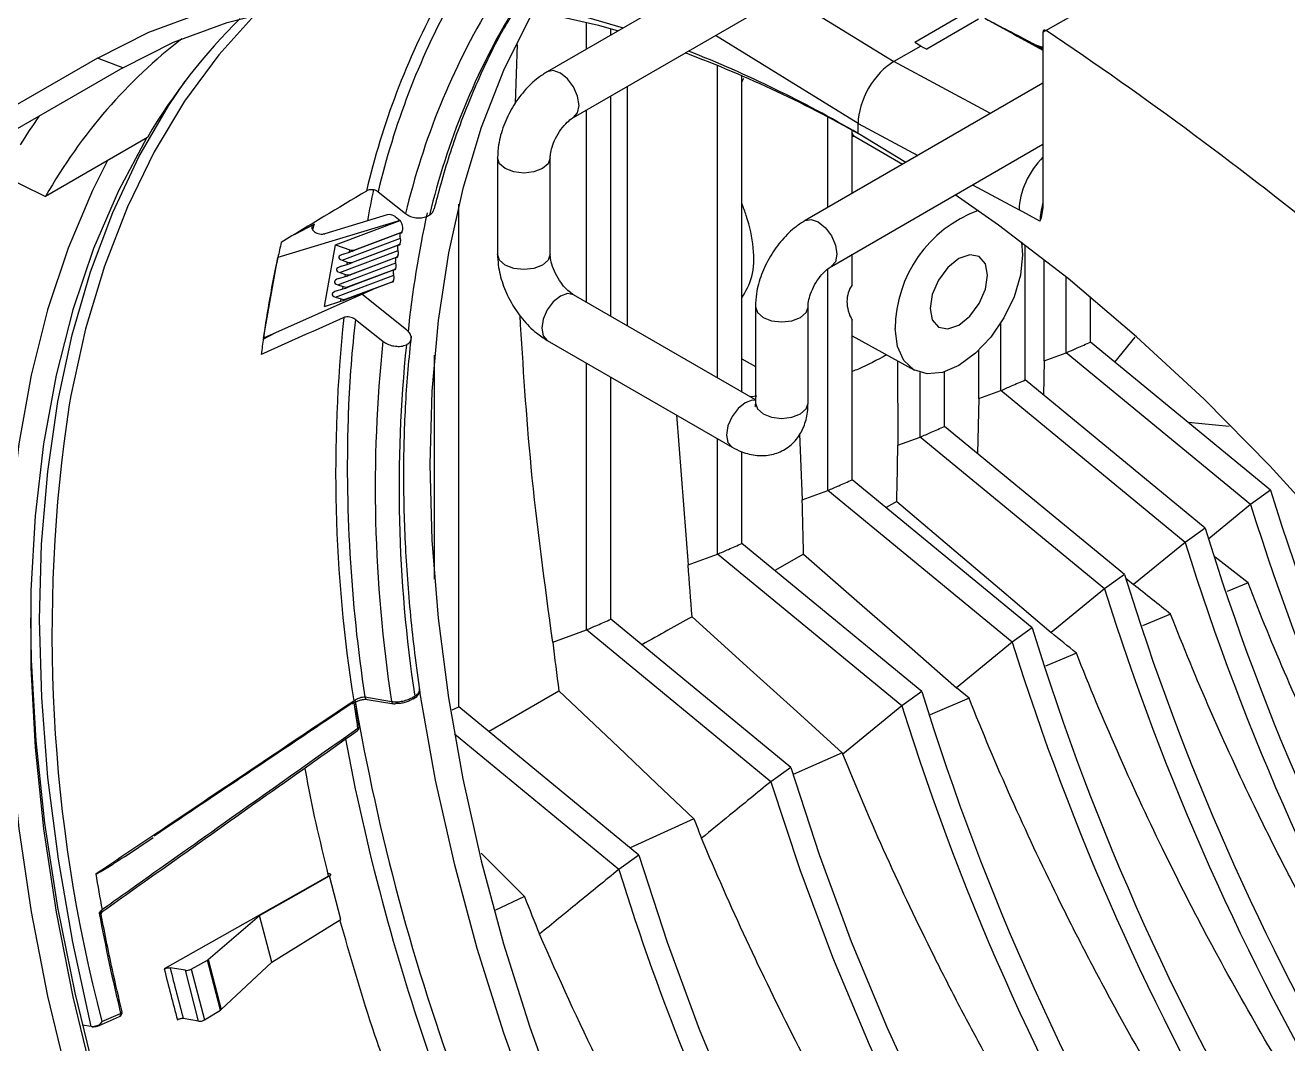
# Model space of a CAD drawing. Extents: x 9.3 to 87.2, y 1.1 to 68.8.
# Drawn here: x 56.209 to 59.204, y 52.389 to 54.804 of the extents above; entities that cross this region are included whole.
import ezdxf

# ---------------------------------------------------------------- set-up
doc = ezdxf.new("R2010")
doc.units = 0
doc.header["$MEASUREMENT"] = 0
doc.layers.add('OBJECT', color=7, linetype='CONTINUOUS')

msp = doc.modelspace()

# ---------------------------------------------------------------- linework, layer by layer
at = {"layer": 'OBJECT'}
for p, q in [((58.1612, 55.1057), (57.447, 54.6935)), ((57.5095, 54.5852), (58.2237, 54.9975)), ((58.0133, 54.876), (58.2695, 54.7178)), ((58.4512, 54.8396), (58.319, 54.7633)), ((58.4704, 54.818), (58.3473, 54.747)), ((58.6231, 54.7875), (58.7206, 54.8428)), ((57.5399, 54.7471), (57.5399, 54.8111)), ((57.5978, 54.7805), (57.5978, 54.7956)), ((58.6231, 54.7875), (58.6231, 54.3759)), ((57.3717, 54.6188), (57.3764, 54.7578)), ((58.1847, 54.5708), (57.8464, 54.7797)), ((58.3332, 54.7545), (58.2695, 54.7178)), ((58.3332, 54.7545), (58.319, 54.7633)), ((58.3332, 54.7545), (58.3473, 54.747)), ((56.3797, 54.7257), (55.6462, 54.3021)), ((56.44, 54.7028), (56.3797, 54.7257)), ((56.44, 54.7028), (55.7169, 54.2852)), ((57.851, 53.9676), (57.851, 54.7082)), ((58.499, 54.5946), (58.2695, 54.7178)), ((57.9089, 53.9342), (57.9089, 54.6839)), ((57.9127, 54.6773), (57.9089, 54.6694)), ((58.6231, 54.6662), (58.0587, 54.3404)), ((57.5978, 54.1138), (57.5978, 54.6362)), ((57.6368, 54.6587), (57.6368, 54.0913)), ((57.5399, 54.1472), (57.5399, 54.6028)), ((58.1127, 54.3715), (58.1127, 54.586)), ((58.1705, 54.4049), (58.1705, 54.5546)), ((58.1748, 54.5405), (58.1705, 54.5478)), ((58.1847, 54.547), (58.1847, 54.5708)), ((58.1847, 54.5708), (58.3262, 54.4948)), ((58.1851, 54.5468), (58.1847, 54.547)), ((58.2981, 54.4786), (58.1847, 54.547)), ((56.4984, 54.5378), (56.2564, 54.3981)), ((58.1212, 54.2321), (58.6231, 54.5219)), ((58.1705, 54.5394), (58.1748, 54.5405)), ((58.29, 54.4739), (58.1748, 54.5405)), ((56.0701, 54.4892), (56.2564, 54.3981)), ((57.3291, 54.4893), (57.3291, 54.2607)), ((57.4541, 54.2607), (57.4541, 54.4893)), ((58.4557, 54.4252), (58.5665, 54.3657)), ((57.0458, 54.4087), (57.111, 54.3571)), ((57.2371, 53.1871), (57.2371, 54.3795)), ((58.616, 54.3392), (58.5665, 54.3657)), ((57.0983, 54.3407), (56.8078, 54.2529)), ((57.0673, 54.3542), (56.9195, 54.3095)), ((56.9445, 54.2831), (57.0983, 54.3407)), ((57.0862, 54.3503), (57.0983, 54.3407)), ((57.0983, 54.3407), (57.1026, 54.331)), ((56.8475, 54.3079), (56.8939, 54.3324)), ((56.8939, 54.3324), (56.8904, 54.3191)), ((57.0995, 54.3112), (56.9906, 54.2704)), ((56.9908, 54.2714), (57.0996, 54.3122)), ((57.0995, 54.3112), (57.0996, 54.3122)), ((57.1032, 54.3131), (57.1043, 54.3191)), ((56.9185, 54.1372), (56.9445, 54.2831)), ((56.9445, 54.2831), (56.9787, 54.2714)), ((56.9604, 54.2467), (57.0986, 54.2986)), ((57.0943, 54.282), (56.9854, 54.2412)), ((56.9856, 54.2422), (57.0944, 54.283)), ((57.0943, 54.282), (57.0944, 54.283)), ((57.0986, 54.2986), (57.0975, 54.3024)), ((57.098, 54.2839), (57.0991, 54.2899)), ((58.5807, 53.9627), (58.5807, 54.2828)), ((56.7737, 54.0618), (56.8078, 54.2529)), ((56.9552, 54.2176), (57.0934, 54.2694)), ((56.9604, 54.2467), (56.9735, 54.2423)), ((56.963, 54.2613), (56.9778, 54.266)), ((56.9778, 54.266), (56.9787, 54.2714)), ((57.089, 54.2528), (56.9802, 54.212)), ((56.9804, 54.213), (57.0892, 54.2538)), ((56.9908, 54.2714), (56.9906, 54.2704)), ((57.089, 54.2528), (57.0892, 54.2538)), ((57.0934, 54.2694), (57.0923, 54.2733)), ((57.0928, 54.2547), (57.0939, 54.2607)), ((58.1705, 54.1886), (58.1705, 54.2606)), ((58.6262, 54.0081), (58.6262, 54.2477)), ((56.9499, 54.1884), (57.0882, 54.2402)), ((56.9552, 54.2176), (56.9683, 54.2131)), ((56.9578, 54.2322), (56.9726, 54.2368)), ((56.9726, 54.2368), (56.9735, 54.2423)), ((57.0838, 54.2236), (56.975, 54.1828)), ((56.9752, 54.1839), (57.084, 54.2247)), ((56.9856, 54.2422), (56.9854, 54.2412)), ((57.0829, 54.211), (57.0819, 54.2149)), ((57.0838, 54.2236), (57.084, 54.2247)), ((57.0882, 54.2402), (57.0871, 54.2441)), ((57.0876, 54.2255), (57.0887, 54.2315)), ((58.1127, 53.7005), (58.1127, 54.2258)), ((56.9447, 54.1592), (57.0829, 54.211)), ((56.9499, 54.1884), (56.9631, 54.1839)), ((56.9526, 54.203), (56.9674, 54.2076)), ((56.9674, 54.2076), (56.9683, 54.2131)), ((57.0786, 54.1945), (56.9698, 54.1537)), ((56.97, 54.1547), (57.0788, 54.1955)), ((56.9804, 54.213), (56.9802, 54.212)), ((57.0786, 54.1945), (57.0788, 54.1955)), ((57.0824, 54.1964), (57.0835, 54.2024)), ((58.6783, 54.0271), (58.6783, 54.2064)), ((57.033, 54.1773), (56.7737, 54.0618)), ((56.9447, 54.1592), (56.9579, 54.1547)), ((56.9473, 54.1738), (56.9622, 54.1785)), ((56.957, 54.1493), (56.9579, 54.1547)), ((56.9622, 54.1785), (56.9631, 54.1839)), ((56.97, 54.1547), (56.9698, 54.1537)), ((56.9752, 54.1839), (56.975, 54.1828)), ((57.1129, 54.0819), (57.0071, 54.1658)), ((57.9408, 53.9158), (57.5095, 54.1648)), ((58.7362, 54.0525), (58.7362, 54.159)), ((56.9185, 54.1372), (56.957, 54.1493)), ((57.9408, 54.1362), (57.9408, 53.9076)), ((58.0658, 53.9076), (58.0658, 54.1362)), ((56.9918, 54.1062), (57.057, 54.0545)), ((58.1705, 53.7259), (58.1705, 54.1042)), ((58.5228, 53.9373), (58.5228, 54.0972)), ((56.7734, 54.0595), (56.8031, 54.0749)), ((58.1705, 54.067), (58.3182, 53.9859)), ((57.447, 54.0565), (57.8854, 53.8034)), ((59.1633, 53.7011), (58.7362, 54.0525)), ((58.7937, 54.0052), (58.8416, 54.0642)), ((57.1793, 53.4905), (57.1793, 54.0212)), ((57.9089, 54.0125), (57.9408, 53.9948)), ((58.2781, 54.0079), (58.2789, 53.8078)), ((58.4706, 53.9183), (58.4706, 54.033)), ((58.6262, 54.0081), (58.6244, 53.9267)), ((58.6262, 54.0081), (58.6783, 54.0271)), ((59.1158, 53.6672), (58.6783, 54.0271)), ((57.5399, 53.3699), (57.5399, 54.0029)), ((58.3319, 53.8271), (58.3319, 53.9802)), ((58.3897, 53.8524), (58.3897, 53.9821)), ((57.5978, 53.3953), (57.5978, 53.9695)), ((59.0078, 53.6113), (58.5807, 53.9627)), ((57.944, 53.9245), (57.9291, 53.9225)), ((58.4706, 53.9183), (58.4677, 53.7883)), ((58.4706, 53.9183), (58.5228, 53.9373)), ((58.9603, 53.5774), (58.5228, 53.9373)), ((57.7535, 53.8796), (57.7814, 53.5242)), ((59.0645, 53.8525), (58.9679, 53.8618)), ((58.0458, 53.8351), (58.0521, 53.6785)), ((58.2789, 53.8078), (58.3319, 53.8271)), ((58.7694, 53.4671), (58.3319, 53.8271)), ((58.8168, 53.5011), (58.3897, 53.8524)), ((57.851, 53.5495), (57.851, 53.8233)), ((57.9089, 53.5749), (57.9089, 53.7923)), ((58.5976, 53.3745), (58.1705, 53.7259)), ((58.0521, 53.6785), (58.1127, 53.7005)), ((58.5501, 53.3406), (58.1127, 53.7005)), ((59.1633, 53.7011), (59.1158, 53.6672)), ((58.2765, 53.6743), (58.2509, 53.6598)), ((59.1158, 53.6672), (59.0165, 53.5861)), ((59.0078, 53.6113), (58.9603, 53.5774)), ((58.336, 53.2235), (57.9089, 53.5749)), ((58.9603, 53.5774), (58.8378, 53.4775)), ((57.7814, 53.5242), (57.851, 53.5495)), ((58.2885, 53.1896), (57.851, 53.5495)), ((58.0553, 53.5493), (57.9869, 53.5107)), ((59.1098, 53.4812), (59.0315, 53.5427)), ((58.8168, 53.5011), (58.7694, 53.4671)), ((58.7694, 53.4671), (58.6426, 53.3637)), ((58.8198, 53.4924), (58.8378, 53.4775)), ((59.1098, 53.4812), (59.0599, 53.4611)), ((58.9261, 53.4069), (58.859, 53.3794)), ((58.0249, 53.0439), (57.5978, 53.3953)), ((57.46, 53.3409), (57.5399, 53.3699)), ((57.9774, 53.01), (57.5399, 53.3699)), ((58.5976, 53.3745), (58.5501, 53.3406)), ((58.5501, 53.3406), (58.418, 53.2328)), ((58.7023, 53.3149), (58.629, 53.2842)), ((58.4477, 53.2079), (58.418, 53.2328)), ((57.0144, 53.211), (57.0775, 53.2002)), ((57.0198, 53.2052), (57.0829, 53.1945)), ((57.3077, 53.129), (57.4747, 53.2255)), ((58.336, 53.2235), (58.2885, 53.1896)), ((58.4477, 53.2079), (58.3552, 53.1682)), ((57.2211, 53.18), (57.2371, 53.1871)), ((57.6643, 52.8357), (57.2371, 53.1871)), ((58.2885, 53.1896), (58.1483, 53.0752)), ((57.6168, 52.8018), (57.2267, 53.1227)), ((58.1471, 53.0784), (58.0308, 53.0269)), ((58.0249, 53.0439), (57.9774, 53.01)), ((57.795, 52.9222), (57.6434, 52.8528)), ((56.4441, 52.8321), (56.5119, 52.8776)), ((57.2902, 52.8406), (57.3928, 52.7377)), ((57.6643, 52.8357), (57.6168, 52.8018)), ((56.9576, 52.6832), (56.9308, 52.7866)), ((57.3928, 52.7377), (57.3229, 52.7044)), ((56.6427, 52.5883), (56.7645, 52.6928)), ((56.7933, 52.582), (56.7645, 52.6928)), ((56.5886, 52.5626), (56.5522, 52.5687)), ((56.6025, 52.5654), (56.641, 52.5871)), ((56.6718, 52.4685), (56.641, 52.5871)), ((56.6427, 52.5883), (56.6735, 52.4697)), ((56.6735, 52.4697), (56.7933, 52.582)), ((56.62, 52.4418), (56.5886, 52.5626)), ((56.6025, 52.5654), (56.6338, 52.445)), ((56.62, 52.4418), (56.5836, 52.448)), ((56.6338, 52.445), (56.6718, 52.4685)), ((56.365, 52.4292), (56.3438, 52.4328)), ((56.365, 52.4292), (56.365, 52.4292))]:
    msp.add_line(p, q, dxfattribs=at)
at = {"layer": 'OBJECT', "flags": 128}
for points in [[(56.3797, 54.7257), (56.5016, 54.7872), (56.6307, 54.835), (56.7665, 54.869), (56.9083, 54.8889), (57.0557, 54.8948), (57.2078, 54.8866), (57.3641, 54.8643), (57.524, 54.828), (57.6275, 54.7976)], [(56.44, 54.7028), (56.5603, 54.7634), (56.6876, 54.8106), (56.8215, 54.8441), (56.9614, 54.8638), (57.1067, 54.8696), (57.2567, 54.8615), (57.4109, 54.8395), (57.5685, 54.8037), (57.6153, 54.7906)], [(56.7529, 54.8288), (56.6675, 54.734), (56.5865, 54.6241), (56.5142, 54.5036), (56.4508, 54.373), (56.3967, 54.2328), (56.3519, 54.0836), (56.3168, 53.926), (56.3128, 53.9037)], [(57.4056, 54.8223), (57.3434, 54.6965), (57.2903, 54.5612), (57.2466, 54.4169), (57.2124, 54.2642), (57.1879, 54.1038), (57.1731, 53.9362), (57.1682, 53.7623), (57.1731, 53.5826), (57.1879, 53.398), (57.2124, 53.2092), (57.2466, 53.017), (57.2903, 52.8222), (57.3434, 52.6256), (57.4056, 52.4281), (57.4767, 52.2303)], [(58.6036, 54.7584), (58.6182, 54.7524), (58.6231, 54.7516)], [(58.6231, 54.7515), (58.6184, 54.7523), (58.6062, 54.7569)], [(57.5095, 54.5852), (57.5191, 54.5962), (57.5225, 54.6138), (57.5191, 54.6353), (57.5095, 54.6574), (57.4952, 54.6767), (57.4783, 54.6904), (57.4613, 54.6962), (57.447, 54.6935), (57.447, 54.6934)], [(56.365, 52.4292), (56.3213, 52.6291), (56.2871, 52.8263), (56.2625, 53.02), (56.2476, 53.2096), (56.2426, 53.3942), (56.2473, 53.5732), (56.2618, 53.7459), (56.2861, 53.9115), (56.32, 54.0695), (56.3633, 54.2192), (56.4161, 54.3601), (56.4779, 54.4916), (56.5486, 54.6131), (56.588, 54.6711)], [(56.4974, 54.5378), (56.4295, 54.4112), (56.3708, 54.2747), (56.3215, 54.1288), (56.2819, 53.9741), (56.252, 53.8112), (56.232, 53.6408), (56.222, 53.4635), (56.222, 53.2801), (56.232, 53.0913), (56.252, 52.8978), (56.2819, 52.7005), (56.3215, 52.5), (56.3708, 52.2972), (56.4295, 52.0929), (56.4974, 51.8879)], [(57.4541, 54.4893), (57.4494, 54.4755), (57.4358, 54.4638), (57.4156, 54.456), (57.3916, 54.4532), (57.3677, 54.456), (57.3474, 54.4638), (57.3339, 54.4755), (57.3291, 54.4893), (57.3291, 54.4893)], [(56.4036, 54.483), (56.368, 54.412), (56.3101, 54.2749), (56.2615, 54.1286), (56.2224, 53.9737), (56.193, 53.8108), (56.1733, 53.6404), (56.1634, 53.4634), (56.1634, 53.2802), (56.1733, 53.0918), (56.193, 52.8987), (56.2224, 52.7017), (56.2615, 52.5017), (56.3101, 52.2993), (56.368, 52.0954), (56.4349, 51.8907)], [(59.9897, 52.6417), (59.8678, 52.8439), (59.7386, 53.0408), (59.6029, 53.2316), (59.461, 53.4153), (59.3137, 53.5913), (59.1615, 53.7587), (59.0052, 53.9169), (58.8453, 54.0652), (58.6827, 54.2029), (58.5179, 54.3295), (58.4152, 54.4019)], [(58.0587, 54.3404), (58.073, 54.3432), (58.0899, 54.3373), (58.1068, 54.3236), (58.1212, 54.3043), (58.1307, 54.2822), (58.1341, 54.2607), (58.1307, 54.2431), (58.1216, 54.2324)], [(58.5723, 54.2891), (58.5748, 54.259), (58.5696, 54.2108), (58.5545, 54.16), (58.5305, 54.11), (58.4992, 54.0642), (58.4628, 54.0258), (58.4237, 53.9973), (58.3846, 53.9806), (58.3481, 53.977), (58.3168, 53.9867), (58.2928, 54.009), (58.2777, 54.0423), (58.2726, 54.0845), (58.2726, 54.0845)], [(57.4541, 54.2607), (57.4494, 54.2469), (57.4358, 54.2352), (57.4156, 54.2273), (57.3916, 54.2246), (57.3677, 54.2273), (57.3474, 54.2352), (57.3339, 54.2469), (57.3291, 54.2607)], [(58.3554, 54.1323), (58.3606, 54.1052), (58.3754, 54.0882), (58.3976, 54.0839), (58.4237, 54.0929), (58.4498, 54.114), (58.4719, 54.1439), (58.4867, 54.178), (58.4919, 54.2111), (58.4867, 54.2383), (58.4719, 54.2553), (58.4498, 54.2596), (58.4237, 54.2505), (58.3976, 54.2295), (58.3754, 54.1996), (58.3606, 54.1655), (58.3554, 54.1323)], [(57.5095, 54.1648), (57.4952, 54.1676), (57.4783, 54.1617), (57.4613, 54.148), (57.447, 54.1287), (57.4374, 54.1066), (57.4341, 54.0851), (57.4374, 54.0675), (57.447, 54.0565), (57.447, 54.0565)], [(57.9408, 54.1362), (57.9455, 54.1224), (57.9591, 54.1107), (57.9794, 54.1029), (58.0033, 54.1001), (58.0272, 54.1029), (58.0475, 54.1107), (58.061, 54.1224), (58.0658, 54.1356)], [(57.9408, 53.9142), (57.9336, 53.9145), (57.9167, 53.9086), (57.8998, 53.8949), (57.8854, 53.8756), (57.8758, 53.8535), (57.8725, 53.832), (57.8758, 53.8145), (57.8854, 53.8034), (57.8854, 53.8034)], [(57.9408, 53.9076), (57.9455, 53.8938), (57.9591, 53.8821), (57.9794, 53.8742), (58.0033, 53.8715), (58.0272, 53.8742), (58.0475, 53.8821), (58.061, 53.8938), (58.0658, 53.9076)], [(58.2765, 53.6743), (58.4172, 53.555), (58.5299, 53.4593), (58.6426, 53.3637)], [(58.0553, 53.5493), (58.1945, 53.4278), (58.3063, 53.3303), (58.418, 53.2328)], [(56.2209, 53.3983), (56.2225, 53.298), (56.2334, 53.1069), (56.2544, 52.9113), (56.2853, 52.7118), (56.326, 52.5092), (56.3764, 52.3043), (56.4363, 52.098), (56.5055, 51.891), (56.5836, 51.6842), (56.6703, 51.4785), (56.7654, 51.2745), (56.8684, 51.0731), (56.9789, 50.8752), (57.0965, 50.6815), (57.2208, 50.4927)], [(57.7905, 53.4008), (57.9284, 53.2762), (58.0389, 53.1762), (58.1471, 53.0784)], [(57.1435, 53.2302), (57.1466, 53.2095), (57.1815, 53.0139), (57.226, 52.8156), (57.2801, 52.6154), (57.3434, 52.4143), (57.4158, 52.213), (57.4969, 52.0123), (57.5865, 51.8132), (57.684, 51.6164), (57.7892, 51.4227), (57.9015, 51.2329), (58.0206, 51.0479), (58.1459, 50.8683), (58.2769, 50.695), (58.4131, 50.5286), (58.5539, 50.3699), (58.6988, 50.2194), (58.847, 50.0779), (58.9981, 49.9459), (59.0235, 49.9249)], [(57.4747, 53.2255), (57.6157, 53.0919), (57.7065, 53.006), (57.795, 52.9222)], [(58.0249, 53.0439), (58.0921, 52.8376), (58.1684, 52.6313), (58.2534, 52.4259), (58.3469, 52.2221), (58.4484, 52.0209), (58.5576, 51.823), (58.6739, 51.6292), (58.797, 51.4403), (58.9263, 51.2571), (59.0613, 51.0803), (59.2015, 50.9106), (59.3462, 50.7487), (59.495, 50.5953), (59.6472, 50.4509), (59.8022, 50.3162), (59.9594, 50.1916), (60.0811, 50.1033)], [(57.9774, 53.01), (58.0462, 52.8019), (58.1241, 52.594), (58.2108, 52.387), (58.3058, 52.1818), (58.4089, 51.9791), (58.5195, 51.7799), (58.6374, 51.5849), (58.7619, 51.3948), (58.8927, 51.2105), (59.0292, 51.0326), (59.1707, 50.8619), (59.3169, 50.699), (59.4671, 50.5446), (59.6206, 50.3994), (59.777, 50.2638), (59.9355, 50.1385), (60.0786, 50.0355)], [(57.6643, 52.8357), (57.7315, 52.6294), (57.8078, 52.4231), (57.8928, 52.2177), (57.9863, 52.0139), (58.0878, 51.8127), (58.1969, 51.6148), (58.3133, 51.421), (58.4364, 51.2322), (58.5657, 51.0489), (58.7007, 50.8721), (58.8408, 50.7024), (58.9856, 50.5405), (59.1344, 50.3871), (59.2866, 50.2427), (59.4416, 50.108), (59.5988, 49.9834), (59.7575, 49.8696), (59.9171, 49.7669)], [(56.9284, 52.7859), (56.5455, 52.5699), (56.5383, 52.5659)], [(56.7645, 52.6928), (56.8642, 52.749), (56.9308, 52.7866)], [(56.7933, 52.582), (56.9417, 52.6735), (56.9576, 52.6832)], [(56.3842, 52.4319), (56.3963, 52.4372), (56.4324, 52.4529)], [(56.3904, 52.4412), (56.4016, 52.446), (56.4349, 52.4605)], [(56.4382, 52.4644), (56.4382, 52.4639), (56.4379, 52.4631), (56.4373, 52.4622), (56.4362, 52.4613), (56.4349, 52.4605)]]:
    msp.add_lwpolyline(points, dxfattribs=at)
at = {"layer": 'OBJECT'}
for centre, radius, start, end in [((58.8075, 53.9898), 1.8383, 151.5111, 166.7636), ((58.8211, 53.9895), 1.8241, 151.3308, 166.714), ((58.8069, 53.9558), 1.7428, 148.9441, 166.6875), ((58.8376, 53.9551), 1.7169, 148.7204, 166.5737), ((57.681, 53.841), 1.3726, 134.5155, 149.4922), ((53.5323, 47.1869), 9.1553, 50.79556, 56.15961), ((56.7615, 52.0279), 2.8932, 60.1201, 69.5098), ((56.6868, 51.9751), 2.9764, 59.7844, 68.4082), ((59.4066, 53.9092), 2.4249, 167.9552, 169.7657), ((58.5727, 54.0826), 0.3001, 110.168, 179.6439), ((59.5811, 53.8261), 2.477, 167.5717, 174.2142), ((59.0442, 53.7606), 2.2899, 166.6603, 167.5844), ((59.2216, 53.7235), 2.4712, 167.6308, 172.1324), ((60.4073, 53.7445), 3.4623, 173.9301, 189.018), ((59.8908, 53.7721), 2.9181, 173.4264, 177.666), ((59.4123, 53.6951), 2.664, 172.0873, 172.9227), ((60.3809, 53.7073), 3.342, 174.0355, 188.726), ((60.3974, 53.7078), 3.302, 174.1197, 188.6205), ((59.9075, 53.3613), 3.6355, 171.4196, 194.6605), ((60.6143, 53.7604), 3.6416, 177.9451, 188.6769), ((64.8608, 55.4553), 5.9614, 197.11317, 224.34586), ((64.8936, 55.4742), 6.0538, 197.36739, 224.12222), ((64.7053, 55.3655), 5.9614, 197.11317, 224.34586), ((64.7381, 55.3844), 6.0538, 197.36746, 224.11896), ((64.5206, 55.2583), 5.9683, 197.1228, 223.87503), ((64.5498, 55.2755), 6.0567, 197.3714, 223.92705), ((64.2632, 55.1127), 5.9262, 197.05584, 226.04586), ((64.3404, 55.1545), 6.0677, 197.39459, 223.81613), ((56.985, 53.1989), 0.00326, 254.1508, 304.3682), ((56.983, 53.1998), 0.00518, 316.5214, 22.9263), ((62.1494, 54.0919), 5.2345, 189.7885, 200.3589), ((57.0215, 53.2122), 0.0072, 189.7685, 256.3012), ((57.0846, 53.2015), 0.0072, 189.7688, 256.3006), ((57.1296, 53.2103), 0.00362, 256.6858, 299.6451), ((57.128, 53.211), 0.00505, 310.9123, 22.0581), ((64.0009, 54.9615), 5.9255, 197.05596, 226.13973), ((57.0839, 53.2005), 0.0061, 261.2929, 307.5059), ((64.0497, 54.9886), 6.0356, 197.34148, 225.18183), ((56.991, 53.1393), 0.01, 305.3044, 9.115), ((56.993, 53.135), 0.00535, 314.1543, 23.1308), ((56.9966, 53.1411), 0.00429, 288.7804, 356.4754), ((62.1059, 54.0725), 5.2268, 190.5539, 199.2681), ((60.8026, 53.5263), 4.4872, 189.4255, 190.5222), ((63.2467, 54.5541), 5.8964, 197.28904, 206.94118), ((61.0458, 53.5703), 4.7426, 190.5978, 193.5332), ((61.6456, 53.8262), 5.2462, 193.8675, 195.2297), ((61.6454, 53.8267), 5.2604, 193.8675, 195.2296), ((56.4284, 52.462), 0.01, 293.4625, 13.5151), ((56.4285, 52.4584), 0.0068, 305.6743, 18.1794), ((56.3819, 52.4363), 0.00494, 297.08, 358.9127)]:
    msp.add_arc(centre, radius, start, end, dxfattribs=at)
for centre, major_axis, ratio, start_param, end_param in [((59.4212, 54.3988), (2.5629, -1.3748), 0.026152, 4.352477, 4.409763), ((58.7099, 51.9025), (-2.1066, 2.8866), 0.57675, 0.014015, 0.250398), ((58.2695, 54.6198), (0.06, 0.104), 0.577381, 0.784707, 2.355504), ((58.7099, 51.9025), (-2.1776, 2.9839), 0.57675, 0.194306, 0.230745), ((58.6514, 54.4147), (0.06, 0.104), 0.577381, 1.124544, 2.355504), ((43.7421, 42.1458), (35.2384, 23.0424), 0.078635, 1.13368, 1.139851), ((58.7009, 54.3882), (0.0602, 0.1038), 0.575702, 1.948611, 2.35685), ((57.0757, 54.3451), (0.0146, -0.0036), 0.621339, 0.937352, 2.333615), ((57.1072, 54.3003), (-0.0073, 0.0123), 0.574084, 0.33134, 1.078923), ((57.0925, 54.31), (0.0107, 0.0031), 0.094466, 5.386824, 6.236584), ((57.0953, 54.3256), (-0.0039, 0.0136), 0.616198, 3.189021, 4.93435), ((57.102, 54.2711), (-0.0073, 0.0123), 0.574084, 0.33134, 1.078923), ((57.0873, 54.2808), (0.0107, 0.0031), 0.094466, 5.386824, 6.236584), ((57.0901, 54.2965), (-0.0039, 0.0136), 0.616198, 3.189021, 4.687835), ((56.9841, 54.2542), (0.0318, 0.0009), 0.323611, 2.290315, 3.858699), ((56.97, 54.2669), (0.0321, 0.0093), 0.094675, 4.93165, 5.385438), ((56.9778, 54.3117), (-0.0119, 0.0407), 0.61633, 2.733855, 3.187642), ((57.0968, 54.242), (-0.0073, 0.0123), 0.574084, 0.33134, 1.078923), ((57.0821, 54.2517), (0.0107, 0.0031), 0.094466, 5.386824, 6.236584), ((57.0849, 54.2673), (-0.0039, 0.0136), 0.616198, 3.189021, 4.687835), ((56.9789, 54.225), (0.0318, 0.0009), 0.323611, 2.290315, 3.858699), ((56.9647, 54.2377), (0.0321, 0.0093), 0.094675, 4.93165, 5.385438), ((56.9726, 54.2825), (-0.0119, 0.0407), 0.61633, 2.733855, 3.187642), ((57.0916, 54.2128), (-0.0073, 0.0123), 0.574084, 0.33134, 1.078923), ((57.0769, 54.2225), (0.0107, 0.0031), 0.094466, 5.386824, 6.236584), ((57.0797, 54.2381), (-0.0039, 0.0136), 0.616198, 3.189021, 4.687835), ((56.9737, 54.1958), (0.0318, 0.0009), 0.323611, 2.290315, 3.858699), ((56.9595, 54.2086), (0.0321, 0.0093), 0.094675, 4.93165, 5.385438), ((56.9674, 54.2534), (-0.0119, 0.0407), 0.61633, 2.733855, 3.187642), ((57.0717, 54.1933), (0.0107, 0.0031), 0.094466, 5.386824, 6.236584), ((57.0745, 54.2089), (-0.0039, 0.0136), 0.616198, 3.189021, 4.687835), ((56.9685, 54.1666), (0.0318, 0.0009), 0.323611, 2.290315, 3.858699), ((56.957, 54.195), (-0.0119, 0.0407), 0.61633, 2.733855, 3.187642), ((56.9543, 54.1794), (0.0321, 0.0093), 0.094675, 4.93165, 5.385438), ((56.9622, 54.2242), (-0.0119, 0.0407), 0.61633, 2.733855, 3.187642), ((56.9491, 54.1502), (0.0321, 0.0093), 0.094675, 4.93165, 5.385438), ((44.1862, 44.6342), (34.1466, 16.7685), 0.082871, 1.146905, 1.153075), ((41.1396, 39.8959), (35.0698, 24.7906), 0.045507, 1.070122, 1.085062), ((56.6342, 52.5882), (0.00972, 0.00237), 0.34236, 5.399734, 5.690128), ((56.5957, 52.5665), (0.00972, 0.00237), 0.34236, 3.811484, 5.399734), ((56.665, 52.4695), (0.00964, 0.00266), 0.362512, 5.389383, 5.679777), ((56.627, 52.4461), (0.00964, 0.00266), 0.362512, 3.801134, 5.389383)]:
    msp.add_ellipse(centre, major_axis=major_axis, ratio=ratio, start_param=start_param, end_param=end_param, dxfattribs=at)
for points in [[(59.4766, 55.2628), (59.1947, 55.1113), (58.9127, 54.9541), (58.6307, 54.7912)], [(58.2765, 53.6743), (58.2773, 53.7188), (58.2781, 53.7634), (58.2789, 53.8078)], [(58.0553, 53.5493), (58.0541, 53.5924), (58.0531, 53.6355), (58.0521, 53.6785)], [(57.7905, 53.4008), (57.7873, 53.442), (57.7842, 53.4832), (57.7814, 53.5242)], [(58.9261, 53.4069), (58.8967, 53.4305), (58.8673, 53.454), (58.8378, 53.4775)], [(58.7023, 53.3149), (58.6824, 53.3311), (58.6625, 53.3474), (58.6426, 53.3637)], [(57.46, 53.3409), (57.4647, 53.3025), (57.4696, 53.264), (57.4747, 53.2255)], [(58.1471, 53.0784), (58.1475, 53.0773), (58.1479, 53.0763), (58.1483, 53.0752)], [(57.795, 52.9222), (57.8009, 52.9067), (57.807, 52.8913), (57.8131, 52.8759)], [(57.3928, 52.7377), (57.4046, 52.7079), (57.4166, 52.6781), (57.4288, 52.6484)]]:
    msp.add_open_spline(points, degree=3, dxfattribs=at)
for points, knots in [([(56.7124, 55.145), (56.5881, 55.1408), (56.4683, 55.1257), (56.2953, 55.0865), (56.2389, 55.0707), (56.1289, 55.0337), (56.0752, 55.0125), (55.9966, 54.9767), (55.9708, 54.9641), (55.92, 54.9376), (55.8949, 54.9237), (55.8211, 54.8801), (55.7735, 54.8486), (55.6354, 54.7463), (55.5498, 54.668), (55.4706, 54.5795)], [0, 0, 0, 0, 0.25, 0.25, 0.375, 0.375, 0.5, 0.5, 0.5625, 0.5625, 0.625, 0.625, 0.75, 0.75, 1, 1, 1, 1]), ([(57.1795, 54.3688), (57.1846, 54.3886), (57.2016, 54.4549), (57.2366, 54.5622), (57.2878, 54.6866), (57.333, 54.7794), (57.3636, 54.8276), (57.3718, 54.8404)], [0, 0, 0, 0, 0.1123216, 0.376068, 0.6399544, 0.9041104, 1, 1, 1, 1]), ([(58.4864, 54.8197), (58.4877, 54.819), (58.489, 54.8183), (58.4903, 54.8176), (58.5047, 54.8102), (58.5191, 54.8026), (58.5336, 54.7951), (58.5446, 54.7893), (58.5557, 54.7836), (58.5668, 54.7778), (58.5727, 54.7747), (58.5785, 54.7716), (58.5844, 54.7685), (58.5875, 54.7669), (58.5906, 54.7653), (58.5937, 54.7637), (58.5954, 54.7628), (58.597, 54.7619), (58.5986, 54.7611), (58.5995, 54.7606), (58.6003, 54.7602), (58.6012, 54.7597), (58.6016, 54.7595), (58.6021, 54.7592), (58.6025, 54.759), (58.6028, 54.7589), (58.603, 54.7588), (58.6032, 54.7586), (58.6033, 54.7586), (58.6035, 54.7585), (58.6036, 54.7584)], [0.000245311, 0.000245311, 0.000245311, 0.000245311, 0.000381889, 0.000381889, 0.000381889, 0.001909465, 0.001909465, 0.001909465, 0.003073594, 0.003073594, 0.003073594, 0.003685499, 0.003685499, 0.003685499, 0.004004678, 0.004004678, 0.004004678, 0.004169674, 0.004169674, 0.004169674, 0.004253994, 0.004253994, 0.004253994, 0.004296438, 0.004296438, 0.004296438, 0.004317388, 0.004317388, 0.004317388, 0.004329159, 0.004329159, 0.004329159, 0.004329159]), ([(58.6307, 54.7912), (58.6287, 54.7925), (58.6268, 54.7929), (58.6239, 54.7915), (58.6231, 54.7898), (58.6231, 54.7875)], [0, 0, 0, 0, 0.5, 0.5, 1, 1, 1, 1]), ([(58.6036, 54.7584), (58.6037, 54.7584), (58.6037, 54.7584), (58.6037, 54.7584), (58.6038, 54.7583), (58.6038, 54.7583), (58.6038, 54.7583)], [0, 0, 0, 0, 0.000002883448, 0.000002883448, 0.000002883448, 0.000006071654, 0.000006071654, 0.000006071654, 0.000006071654]), ([(58.6038, 54.7583), (58.6085, 54.7557), (58.6149, 54.7522), (58.6213, 54.7487), (58.6231, 54.7478)], [0, 0, 0, 0, 0.7285691, 1, 1, 1, 1]), ([(57.447, 54.6935), (57.4399, 54.6889), (57.4204, 54.6766), (57.3917, 54.6487), (57.3635, 54.6098), (57.3425, 54.566), (57.3309, 54.5249), (57.3297, 54.4996), (57.3291, 54.4893)], [0, 0, 0, 0, 0.1087594, 0.2971641, 0.485638, 0.6749307, 0.8675491, 1, 1, 1, 1]), ([(57.4541, 54.4893), (57.4542, 54.4921), (57.4545, 54.4992), (57.4581, 54.5154), (57.4664, 54.5361), (57.4792, 54.5572), (57.4939, 54.5739), (57.5043, 54.5821), (57.5086, 54.5847), (57.5095, 54.5852)], [0, 0, 0, 0, 0.104183, 0.260459, 0.432571, 0.616655, 0.802911, 0.958379, 1, 1, 1, 1]), ([(57.0458, 54.4087), (57.0454, 54.4091), (57.0434, 54.4106), (57.039, 54.4127), (57.0323, 54.414), (57.0254, 54.4137), (57.0207, 54.4123), (57.0185, 54.411), (57.018, 54.4107)], [0, 0, 0, 0, 0.057383, 0.275606, 0.494983, 0.715421, 0.936376, 1, 1, 1, 1]), ([(57.1677, 54.3538), (57.1682, 54.3541), (57.1719, 54.3566), (57.1769, 54.3614), (57.1783, 54.3668), (57.1788, 54.369)], [0, 0, 0, 0, 0.084155, 0.628256, 1, 1, 1, 1]), ([(57.9089, 54.1576), (57.9181, 54.1731), (57.9367, 54.2046), (57.939, 54.2747), (57.9257, 54.336), (57.9125, 54.3714), (57.9089, 54.381)], [0, 0, 0, 0, 0.292201, 0.591399, 0.889716, 1, 1, 1, 1]), ([(58.6231, 54.3759), (58.6231, 54.3689), (58.622, 54.3627), (58.6194, 54.3506), (58.6177, 54.3449), (58.616, 54.3392)], [0, 0, 0, 0, 0.5, 0.5, 1, 1, 1, 1]), ([(57.111, 54.3571), (57.1137, 54.3552), (57.1198, 54.3511), (57.1319, 54.3473), (57.1455, 54.3464), (57.1582, 54.3486), (57.1647, 54.3521), (57.1677, 54.3538)], [0, 0, 0, 0, 0.171664, 0.385653, 0.600835, 0.816833, 1, 1, 1, 1]), ([(58.0587, 54.3404), (58.0515, 54.3358), (58.032, 54.3235), (58.0033, 54.2956), (57.9751, 54.2567), (57.9541, 54.2129), (57.9426, 54.1718), (57.9413, 54.1465), (57.9408, 54.1362)], [0, 0, 0, 0, 0.108759, 0.297164, 0.485638, 0.674931, 0.867549, 1, 1, 1, 1]), ([(56.8939, 54.3324), (56.8929, 54.3318), (56.8905, 54.3302), (56.8885, 54.3268), (56.8884, 54.3225), (56.8905, 54.3181), (56.8947, 54.3141), (56.9003, 54.3109), (56.9069, 54.3089), (56.9137, 54.3083), (56.9176, 54.3091), (56.9195, 54.3095)], [0, 0, 0, 0, 0.082848, 0.197105, 0.311182, 0.425314, 0.539717, 0.654493, 0.769594, 0.884798, 1, 1, 1, 1]), ([(57.3291, 54.2607), (57.3295, 54.2522), (57.3305, 54.2292), (57.3402, 54.1904), (57.3598, 54.1465), (57.3873, 54.1064), (57.4171, 54.0758), (57.4384, 54.0621), (57.447, 54.0565)], [0, 0, 0, 0, 0.1087547, 0.2971634, 0.4856385, 0.674931, 0.8675523, 1, 1, 1, 1]), ([(57.5095, 54.1648), (57.5071, 54.1663), (57.5012, 54.17), (57.4889, 54.1812), (57.4752, 54.1988), (57.4633, 54.2204), (57.4561, 54.2415), (57.4542, 54.2546), (57.4542, 54.2596), (57.4541, 54.2607)], [0, 0, 0, 0, 0.104184, 0.2604483, 0.4325492, 0.6166289, 0.802888, 0.9583662, 1, 1, 1, 1]), ([(58.0658, 54.1362), (58.0659, 54.139), (58.0662, 54.1461), (58.0698, 54.1623), (58.0781, 54.183), (58.0909, 54.2041), (58.1055, 54.2208), (58.116, 54.229), (58.1202, 54.2316), (58.1212, 54.2321)], [0, 0, 0, 0, 0.104183, 0.260458, 0.432571, 0.616654, 0.802911, 0.958378, 1, 1, 1, 1]), ([(58.1705, 54.1886), (58.1666, 54.1826), (58.1635, 54.1763), (58.1592, 54.1628), (58.1581, 54.1556), (58.1581, 54.1411), (58.1592, 54.1337), (58.1635, 54.1187), (58.1666, 54.1114), (58.1705, 54.1042)], [0, 0, 0, 0, 0.25, 0.25, 0.5, 0.5, 0.75, 0.75, 1, 1, 1, 1]), ([(56.9918, 54.1062), (56.9914, 54.1065), (56.9894, 54.108), (56.985, 54.1103), (56.9784, 54.1121), (56.9717, 54.1125), (56.9671, 54.1117), (56.9649, 54.1108), (56.9644, 54.1106)], [0, 0, 0, 0, 0.057383, 0.2756037, 0.494982, 0.715421, 0.9363765, 1, 1, 1, 1]), ([(57.46, 53.3409), (57.4412, 53.4799), (57.4057, 53.7423), (57.3899, 53.9964), (57.3825, 54.1159)], [0, 0, 0, 0, 0.529971, 1, 1, 1, 1]), ([(57.1455, 53.2216), (57.1412, 53.2528), (57.1288, 53.3435), (57.1147, 53.491), (57.1062, 53.662), (57.1067, 53.828), (57.114, 53.9623), (57.1222, 54.0402), (57.125, 54.0664)], [0, 0, 0, 0, 0.104524, 0.30334, 0.502135, 0.700892, 0.899622, 1, 1, 1, 1]), ([(57.1128, 54.0461), (57.1141, 54.0468), (57.1185, 54.0492), (57.1234, 54.0548), (57.1252, 54.0631), (57.1224, 54.072), (57.1173, 54.0783), (57.1136, 54.0813), (57.1129, 54.0819)], [0, 0, 0, 0, 0.0960313, 0.3114449, 0.5259544, 0.7394648, 0.9526582, 1, 1, 1, 1]), ([(57.057, 54.0545), (57.0585, 54.0534), (57.0633, 54.0499), (57.0733, 54.0453), (57.0867, 54.0422), (57.0983, 54.0421), (57.107, 54.0437), (57.1109, 54.0453), (57.1128, 54.0461)], [0, 0, 0, 0, 0.09979, 0.313252, 0.527913, 0.743575, 0.880384, 1, 1, 1, 1]), ([(58.6783, 54.0271), (58.687, 54.0309), (58.6957, 54.0347), (58.7043, 54.0385), (58.7096, 54.0408), (58.715, 54.0432), (58.7203, 54.0455), (58.7256, 54.0478), (58.7309, 54.0501), (58.7362, 54.0525)], [0, 0, 0, 0, 0.00083424, 0.00083424, 0.00083424, 0.001346081, 0.001346081, 0.001346081, 0.001857922, 0.001857922, 0.001857922, 0.001857922]), ([(58.252, 54.0223), (58.2297, 54.0099), (58.2025, 53.9947), (58.1754, 53.9847), (58.1705, 53.9829)], [0, 0, 0, 0, 0.81947, 1, 1, 1, 1]), ([(58.5228, 53.9373), (58.5314, 53.9411), (58.5401, 53.9449), (58.5488, 53.9487), (58.5541, 53.951), (58.5594, 53.9533), (58.5647, 53.9557), (58.57, 53.958), (58.5753, 53.9603), (58.5807, 53.9627)], [0, 0, 0, 0, 0.00083424, 0.00083424, 0.00083424, 0.001346081, 0.001346081, 0.001346081, 0.001857922, 0.001857922, 0.001857922, 0.001857922]), ([(57.8854, 53.8034), (57.893, 53.7995), (57.912, 53.7896), (57.944, 53.7821), (57.9797, 53.784), (58.0127, 53.7971), (58.0393, 53.8205), (58.057, 53.8512), (58.0648, 53.8809), (58.0655, 53.9003), (58.0658, 53.9076)], [0, 0, 0, 0, 0.096634, 0.241283, 0.376634, 0.508889, 0.647863, 0.781166, 0.918141, 1, 1, 1, 1]), ([(57.9408, 53.9076), (57.9406, 53.9052), (57.9403, 53.8999), (57.94, 53.8995), (57.9398, 53.8992)], [0, 0, 0, 0, 0.438387, 1, 1, 1, 1]), ([(58.3319, 53.8271), (58.3405, 53.8309), (58.3492, 53.8347), (58.3579, 53.8385), (58.3632, 53.8408), (58.3685, 53.8431), (58.3738, 53.8455), (58.3791, 53.8478), (58.3844, 53.8501), (58.3897, 53.8524)], [0, 0, 0, 0, 0.00083424, 0.00083424, 0.00083424, 0.001346081, 0.001346081, 0.001346081, 0.001857922, 0.001857922, 0.001857922, 0.001857922]), ([(58.1127, 53.7005), (58.1213, 53.7043), (58.13, 53.7081), (58.1386, 53.7119), (58.144, 53.7143), (58.1493, 53.7166), (58.1546, 53.7189), (58.1599, 53.7212), (58.1652, 53.7236), (58.1705, 53.7259)], [0, 0, 0, 0, 0.00083424, 0.00083424, 0.00083424, 0.001346081, 0.001346081, 0.001346081, 0.001857922, 0.001857922, 0.001857922, 0.001857922]), ([(57.851, 53.5495), (57.8597, 53.5533), (57.8684, 53.5571), (57.877, 53.5609), (57.8823, 53.5632), (57.8876, 53.5656), (57.893, 53.5679), (57.8983, 53.5702), (57.9036, 53.5725), (57.9089, 53.5749)], [0, 0, 0, 0, 0.00083424, 0.00083424, 0.00083424, 0.001346081, 0.001346081, 0.001346081, 0.001857922, 0.001857922, 0.001857922, 0.001857922]), ([(60.0891, 51.7827), (59.9877, 51.9091), (59.8907, 52.0402), (59.7516, 52.244), (59.7063, 52.3132), (59.6185, 52.4531), (59.5334, 52.5945), (59.4536, 52.739), (59.3959, 52.8486), (59.3769, 52.8854), (59.3398, 52.9591), (59.3217, 52.996), (59.233, 53.181), (59.1682, 53.3304), (59.1098, 53.4812)], [0, 0, 0, 0, 0.25, 0.25, 0.375, 0.375, 0.5, 0.625, 0.625, 0.6875, 0.6875, 0.75, 0.75, 1, 1, 1, 1]), ([(59.927, 51.6839), (59.8236, 51.8119), (59.7245, 51.9447), (59.5825, 52.1513), (59.5363, 52.2214), (59.4466, 52.3632), (59.3596, 52.5066), (59.2781, 52.6533), (59.219, 52.7645), (59.1996, 52.8019), (59.1617, 52.8766), (59.1431, 52.9141), (59.0523, 53.102), (58.986, 53.2537), (58.9261, 53.4069)], [0, 0, 0, 0, 0.25, 0.25, 0.375, 0.375, 0.5, 0.625, 0.625, 0.6875, 0.6875, 0.75, 0.75, 1, 1, 1, 1]), ([(57.5399, 53.3699), (57.5486, 53.3737), (57.5572, 53.3775), (57.5659, 53.3813), (57.5712, 53.3836), (57.5765, 53.3859), (57.5818, 53.3883), (57.5871, 53.3906), (57.5925, 53.3929), (57.5978, 53.3953)], [0, 0, 0, 0, 0.00083424, 0.00083424, 0.00083424, 0.001346081, 0.001346081, 0.001346081, 0.001857922, 0.001857922, 0.001857922, 0.001857922]), ([(57.7905, 53.4008), (57.7714, 53.3902), (57.7318, 53.3681), (57.692, 53.3461), (57.6713, 53.3347)], [0, 0, 0, 0, 0.481669, 1, 1, 1, 1]), ([(59.7284, 51.5635), (59.6226, 51.6932), (59.5213, 51.828), (59.3759, 52.0378), (59.3285, 52.1091), (59.2366, 52.2531), (59.1475, 52.3989), (59.0639, 52.548), (59.0032, 52.6611), (58.9833, 52.6991), (58.9444, 52.7752), (58.9254, 52.8133), (58.8321, 53.0044), (58.7639, 53.1589), (58.7023, 53.3149)], [0, 0, 0, 0, 0.25, 0.25, 0.375, 0.375, 0.5, 0.625, 0.625, 0.6875, 0.6875, 0.75, 0.75, 1, 1, 1, 1]), ([(57.1312, 53.2073), (57.1324, 53.2081), (57.1378, 53.2116), (57.1425, 53.2177), (57.1452, 53.2251), (57.1443, 53.2283), (57.1441, 53.229)], [0, 0, 0, 0, 0.13706, 0.631546, 0.918736, 1, 1, 1, 1]), ([(57.1327, 53.2129), (57.1355, 53.215), (57.1411, 53.2193), (57.1447, 53.2251), (57.1441, 53.2279), (57.1439, 53.2289)], [0, 0, 0, 0, 0.390967, 0.781712, 1, 1, 1, 1]), ([(56.376, 52.7915), (56.3807, 52.7947), (56.4045, 52.8106), (56.5045, 52.8778), (56.7036, 53.0114), (56.8839, 53.1322), (56.9878, 53.2018)], [0, 0, 0, 0, 0.023368, 0.116837, 0.490714, 1, 1, 1, 1]), ([(56.9869, 53.1961), (56.9873, 53.1965), (56.9893, 53.198), (56.9948, 53.2007), (57.0027, 53.2035), (57.0106, 53.2052), (57.0167, 53.2056), (57.0188, 53.2053), (57.0197, 53.2052)], [0, 0, 0, 0, 0.060259, 0.250076, 0.461771, 0.682474, 0.871424, 1, 1, 1, 1]), ([(56.9878, 53.2018), (56.9895, 53.203), (56.993, 53.2053), (56.9994, 53.2082), (57.006, 53.2102), (57.0111, 53.2111), (57.0136, 53.211), (57.0144, 53.211)], [0, 0, 0, 0, 0.215187, 0.431093, 0.654051, 0.881872, 1, 1, 1, 1]), ([(56.998, 53.1371), (56.997, 53.143), (56.9938, 53.1632), (56.9909, 53.1833), (56.9888, 53.1974)], [0, 0, 0, 0, 0.2938207, 1, 1, 1, 1]), ([(57.0009, 53.1409), (56.9998, 53.1474), (56.9967, 53.1669), (56.9939, 53.1862), (56.992, 53.1991)], [0, 0, 0, 0, 0.335134, 1, 1, 1, 1]), ([(57.0775, 53.2002), (57.0809, 53.1998), (57.0877, 53.1988), (57.1008, 53.2003), (57.1142, 53.2037), (57.1252, 53.2083), (57.1306, 53.2116), (57.1327, 53.2129)], [0, 0, 0, 0, 0.2163323, 0.4327949, 0.6499585, 0.8664846, 1, 1, 1, 1]), ([(57.1287, 53.2068), (57.1261, 53.2052), (57.121, 53.202), (57.1113, 53.1982), (57.1014, 53.1958), (57.0932, 53.195), (57.0891, 53.1955), (57.0876, 53.1957)], [0, 0, 0, 0, 0.213521, 0.426937, 0.642927, 0.861438, 1, 1, 1, 1]), ([(59.5009, 51.426), (59.3926, 51.5578), (59.2888, 51.6947), (59.1398, 51.9079), (59.0912, 51.9804), (58.997, 52.1269), (58.9056, 52.2751), (58.8197, 52.4269), (58.7574, 52.542), (58.737, 52.5807), (58.6969, 52.6581), (58.6773, 52.6969), (58.5814, 52.8916), (58.5112, 53.0489), (58.4477, 53.2079)], [0, 0, 0, 0, 0.25, 0.25, 0.375, 0.375, 0.5, 0.625, 0.625, 0.6875, 0.6875, 0.75, 0.75, 1, 1, 1, 1]), ([(56.3908, 52.7069), (56.3954, 52.7101), (56.4182, 52.7263), (56.514, 52.7942), (56.7117, 52.9344), (56.8914, 53.0616), (56.998, 53.1371)], [0, 0, 0, 0, 0.022559, 0.112795, 0.47374, 1, 1, 1, 1]), ([(56.393, 52.7031), (56.4402, 52.7366), (56.6413, 52.8793), (56.8427, 53.022), (56.9968, 53.1311)], [0, 0, 0, 0, 0.23495, 1, 1, 1, 1]), ([(59.2303, 51.2631), (59.1195, 51.3968), (59.0131, 51.5359), (58.8604, 51.7525), (58.8106, 51.8261), (58.7139, 51.975), (58.62, 52.1257), (58.5317, 52.2801), (58.4676, 52.3972), (58.4466, 52.4365), (58.4054, 52.5153), (58.3853, 52.5549), (58.2865, 52.753), (58.214, 52.9132), (58.1483, 53.0752)], [0, 0, 0, 0, 0.25, 0.25, 0.375, 0.375, 0.5, 0.625, 0.625, 0.6875, 0.6875, 0.75, 0.75, 1, 1, 1, 1]), ([(56.9284, 52.7859), (56.9081, 52.87), (56.8872, 52.9563), (56.8729, 53.0411), (56.8726, 53.0431)], [0, 0, 0, 0, 0.9761612, 1, 1, 1, 1]), ([(57.9774, 53.01), (57.9448, 52.9834), (57.8901, 52.9387), (57.8353, 52.894), (57.8131, 52.8759)], [0, 0, 0, 0, 0.595041, 1, 1, 1, 1]), ([(58.9098, 51.0707), (58.7985, 51.2039), (58.6916, 51.3423), (58.5377, 51.5579), (58.4874, 51.6312), (58.3897, 51.7795), (58.2947, 51.9295), (58.2052, 52.0832), (58.1184, 52.2387), (58.0763, 52.3174), (57.9552, 52.5545), (57.8809, 52.7143), (57.8131, 52.8759)], [0, 0, 0, 0, 0.25, 0.25, 0.375, 0.375, 0.5, 0.625, 0.625, 0.75, 0.75, 1, 1, 1, 1]), ([(56.444, 52.8321), (56.437, 52.8274), (56.4249, 52.8193), (56.4093, 52.8092), (56.3984, 52.8025), (56.3911, 52.7981), (56.3862, 52.7953), (56.3829, 52.7936), (56.3806, 52.7925), (56.3791, 52.7918), (56.3781, 52.7914), (56.3774, 52.7912), (56.3768, 52.7911), (56.3765, 52.7911), (56.3762, 52.7912), (56.3761, 52.7913), (56.376, 52.7914), (56.376, 52.7914), (56.376, 52.7915)], [0, 0, 0, 0, 0.312212, 0.538031, 0.68911, 0.790284, 0.858125, 0.903689, 0.934361, 0.955073, 0.969126, 0.978722, 0.985338, 0.991398, 0.995173, 0.99732, 0.998992, 1, 1, 1, 1]), ([(56.9308, 52.7866), (56.9314, 52.787), (56.9327, 52.7878), (56.9335, 52.789), (56.9334, 52.7901), (56.9323, 52.7909), (56.9303, 52.7912), (56.9285, 52.7913), (56.9274, 52.7911), (56.9273, 52.7911)], [0, 0, 0, 0, 0.163423, 0.326849, 0.490288, 0.653737, 0.817165, 0.980558, 1, 1, 1, 1]), ([(57.6168, 52.8018), (57.5842, 52.7752), (57.5215, 52.7241), (57.4589, 52.673), (57.4288, 52.6484)], [0, 0, 0, 0, 0.5200484, 1, 1, 1, 1]), ([(56.3841, 52.6981), (56.3841, 52.6981), (56.3843, 52.6987), (56.3848, 52.6999), (56.3855, 52.7007), (56.386, 52.7011)], [0, 0, 0, 0, 0.036082, 0.437575, 1, 1, 1, 1]), ([(56.3889, 52.6933), (56.3888, 52.6937), (56.3887, 52.6946), (56.3876, 52.6963), (56.3866, 52.6975), (56.386, 52.6981), (56.3855, 52.6985), (56.385, 52.6986), (56.3847, 52.6986), (56.3844, 52.6984), (56.3842, 52.6982), (56.3841, 52.6981), (56.3841, 52.6981)], [0, 0, 0, 0, 0.2052605, 0.5698696, 0.6952509, 0.7812792, 0.8567653, 0.9091728, 0.9392818, 0.9696527, 0.9958008, 1, 1, 1, 1]), ([(56.386, 52.7011), (56.3861, 52.7013), (56.3868, 52.7019), (56.3879, 52.7029), (56.389, 52.7041), (56.3897, 52.7049), (56.3902, 52.7055), (56.3906, 52.706), (56.3908, 52.7064), (56.3908, 52.7067), (56.3908, 52.7068), (56.3908, 52.7069), (56.3908, 52.7069)], [0, 0, 0, 0, 0.07362, 0.378847, 0.583862, 0.722088, 0.81587, 0.880192, 0.94747, 0.973978, 0.994962, 1, 1, 1, 1]), ([(56.386, 52.7011), (56.3877, 52.7016), (56.3905, 52.7023), (56.3927, 52.7028), (56.3929, 52.7031), (56.3929, 52.7031)], [0, 0, 0, 0, 0.572142, 0.95779, 1, 1, 1, 1]), ([(56.4382, 52.4644), (56.4304, 52.4976), (56.4115, 52.5778), (56.3961, 52.6572), (56.387, 52.7037)], [0, 0, 0, 0, 0.413912, 1, 1, 1, 1]), ([(56.3891, 52.6934), (56.389, 52.6936), (56.3886, 52.6949), (56.389, 52.6976), (56.3905, 52.7007), (56.392, 52.7025), (56.3929, 52.7031), (56.393, 52.7031)], [0, 0, 0, 0, 0.059382, 0.379821, 0.706187, 0.990356, 1, 1, 1, 1]), ([(57.0735, 52.3078), (57.0592, 52.3482), (57.0148, 52.4731), (56.9793, 52.598), (56.9553, 52.6825)], [0, 0, 0, 0, 0.32314, 1, 1, 1, 1]), ([(57.73, 52.0346), (57.7023, 52.085), (57.6753, 52.1356), (57.6225, 52.2372), (57.5968, 52.2881), (57.5215, 52.4416), (57.4738, 52.5446), (57.4288, 52.6484)], [0, 0, 0, 0, 0.25, 0.25, 0.5, 0.5, 1, 1, 1, 1]), ([(56.5383, 52.5659), (56.5392, 52.5663), (56.5409, 52.5672), (56.5442, 52.5682), (56.5475, 52.5688), (56.5503, 52.569), (56.5517, 52.5688), (56.5522, 52.5687)], [0, 0, 0, 0, 0.212323, 0.424636, 0.636908, 0.849168, 1, 1, 1, 1]), ([(56.5836, 52.448), (56.5828, 52.4481), (56.5811, 52.4483), (56.5779, 52.4479), (56.5746, 52.4471), (56.5718, 52.446), (56.5703, 52.4452), (56.5698, 52.4448)], [0, 0, 0, 0, 0.2123155, 0.4246326, 0.6369108, 0.8491748, 1, 1, 1, 1]), ([(56.3868, 52.4362), (56.3856, 52.435), (56.383, 52.4327), (56.3778, 52.4304), (56.3721, 52.429), (56.3677, 52.4288), (56.3656, 52.4291), (56.365, 52.4292)], [0, 0, 0, 0, 0.1971436, 0.4010769, 0.6495357, 0.9058339, 1, 1, 1, 1]), ([(56.3656, 52.4292), (56.3662, 52.4291), (56.3688, 52.4286), (56.3736, 52.4291), (56.3795, 52.4301), (56.3827, 52.4314), (56.3841, 52.432)], [0, 0, 0, 0, 0.110944, 0.445174, 0.74797, 1, 1, 1, 1]), ([(56.3904, 52.4412), (56.3904, 52.4411), (56.3894, 52.4394), (56.3881, 52.4378), (56.3868, 52.4362)], [0, 0, 0, 0, 0.028277, 1, 1, 1, 1])]:
    msp.add_open_spline(points, degree=3, knots=knots, dxfattribs=at)

doc.saveas('drawing.dxf')
